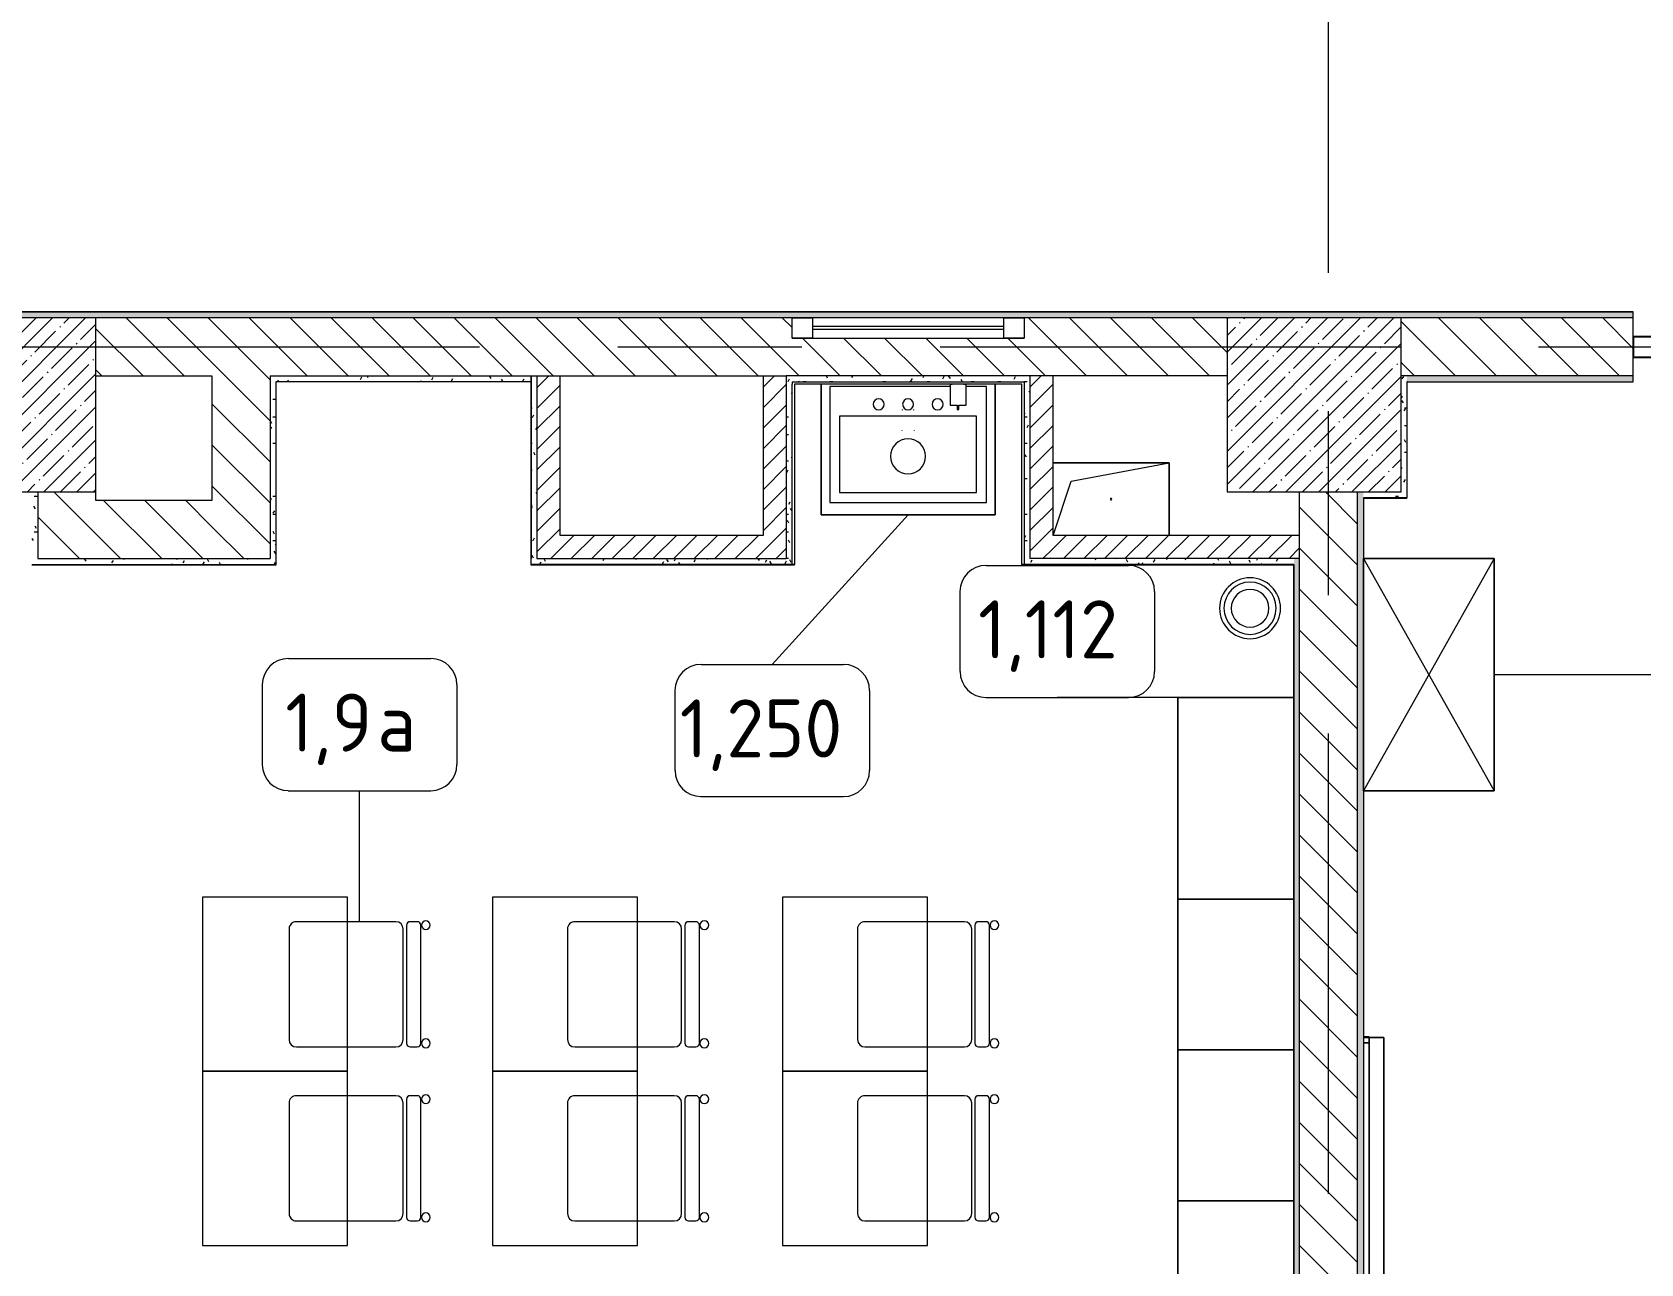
# Model space of a CAD drawing. Header units: millimetres. Extents: x -2766 to 205613, y -8553 to 29000.
# Drawn here: x 8040 to 13586, y 4639 to 8885 of the extents above; entities that cross this region are included whole.
import ezdxf

# ---------------------------------------------------------------- set-up
doc = ezdxf.new("R2010")
doc.units = ezdxf.units.MM
doc.linetypes.add('Осевая', pattern=[3175, 635, -476.25, 1587.5, -476.25])
for name, color, linetype, lineweight in [('0-1', 7, 'Continuous', 9), ('A-GENM', 7, 'Continuous', 9), ('A-GLAZ', 7, 'Continuous', 9), ('A-GLAZ-1', 7, 'Continuous', 13), ('A-GLAZ-CWMG', 7, 'Continuous', 9), ('A-GLAZ-CWMG-1', 7, 'Continuous', 25), ('A-WALL', 7, 'Continuous', 9), ('I-FURN', 7, 'Continuous', 9), ('I-FURN-IDEN', 7, 'Continuous', 9), ('I-WALL', 7, 'Continuous', 9), ('P-SANR-FIXT', 7, 'Continuous', 9), ('P-SANR-FIXT-2', 7, 'Continuous', 13), ('S-COLS', 7, 'Continuous', 9), ('Оси-2', 7, 'Осевая', 9)]:
    doc.layers.add(name, color=color, linetype=linetype, lineweight=lineweight)
for name, color, linetype, lineweight, true_color in [('A-WALL-1', 9, 'Continuous', 9, 0x808080), ('A-WALL-FNSH-1', 9, 'Continuous', 9, 0x808080), ('I-FURN-1', 9, 'Continuous', 9, 0x808080), ('P-SANR-FIXT-1', 9, 'Continuous', 13, 0x808080)]:
    doc.layers.add(name, color=color, linetype=linetype, lineweight=lineweight, true_color=true_color)
doc.styles.add('GOST Common', font='GOST_Common.ttf', dxfattribs={"height": 200})
pattern_1 = [(135, (0, 0), (-70.7107, -70.7107), [])]
pattern_2 = [(45, (0, 0), (-35.35534, 35.35534), [])]
pattern_3 = [(0, (0, 0), (121.92, 30.48), [10.058, -81.382, 10.058, -81.382, -487.68]), (0, (0, 0), (121.92, 30.48), [-182.88, 10.058, -172.822, 10.058, -81.382, -213.36]), (0, (0, 0), (121.92, 30.48), [-457.2, 10.058, -50.902, 10.058, -142.342]), (120, (45.72, 15.24), (-87.356454, 90.345817), [10.058, -81.382, 10.058, -81.382, -487.68]), (120, (45.72, 15.24), (-87.356454, 90.345817), [-182.88, 10.058, -172.822, 10.058, -81.382, -213.36]), (120, (45.72, 15.24), (-87.356454, 90.345817), [-457.2, 10.058, -50.902, 10.058, -142.342]), (240, (60.96, 76.2), (-34.563546, -120.825817), [10.058, -81.382, 10.058, -81.382, -487.68]), (240, (60.96, 76.2), (-34.563546, -120.825817), [-182.88, 10.058, -172.822, 10.058, -81.382, -213.36]), (240, (60.96, 76.2), (-34.563546, -120.825817), [-457.2, 10.058, -50.902, 10.058, -142.342])]

# ---------------------------------------------------------------- blocks, each defined once
blk = doc.blocks.new('BSC_Колонна _Прямоугольная - 600х600-V59-План расстановки мебели и оборудования 2 этажа в осях 1-12')
at = {"layer": 'S-COLS'}
h = blk.add_hatch(dxfattribs=at)
h.set_pattern_fill('FP_69', color=256, style=0, pattern_type=2)
h.set_pattern_definition([(45, (-7960, -7600), (-57.0246, 57.0246), []), (45, (-7902.975, -7600), (-57.0246, 57.0246), [100.806, -20.161, 3.353, -16.808])])
h.paths.add_polyline_path([(-300, -300), (300, -300), (300, 300), (-300, 300)])
for p, q in [((300, 300), (-300, 300)), ((-300, 300), (-300, -300)), ((300, -300), (300, 300)), ((-300, -300), (300, -300))]:
    blk.add_line(p, q, dxfattribs=at)
blk = doc.blocks.new('GM_Отверстие прямоугольное _в плите_ - Отверстие-V65-План расстановки мебели и оборудования 2 этажа в осях 1-12')
at = {"layer": 'A-GENM'}
for p, q in [((-200, 125), (200, 125)), ((200, 125), (-200, 125)), ((-137.5, 62.5), (200, 125)), ((200, 125), (200, -125)), ((200, -125), (200, 125)), ((-200, -125), (-137.5, 62.5))]:
    blk.add_line(p, q, dxfattribs=at)
for start, end in [(360, 180), (180, 360)]:
    blk.add_arc((0, 0), 2.5, start, end, dxfattribs=at)
blk = doc.blocks.new('BSC_Колонна _Прямоугольная - 600х600-20441433-План расстановки мебели и оборудования 2 этажа в осях 1-12')
at = {"layer": 'S-COLS'}
h = blk.add_hatch(dxfattribs=at)
h.set_pattern_fill('FP_74', color=256, style=0, pattern_type=2)
h.set_pattern_definition([(45, (-12460, -7600), (-57.02463, 57.02463), []), (45, (-12402.975, -7600), (-57.02463, 57.02463), [100.806, -20.161, 3.353, -16.808])])
h.paths.add_polyline_path([(-300, -300), (300, -300), (300, 300), (-300, 300), (-300, -83.2)])
for p, q in [((300, 300), (-300, 300)), ((-300, 300), (-300, -300)), ((300, -300), (300, 300)), ((-300, -300), (300, -300))]:
    blk.add_line(p, q, dxfattribs=at)
blk = doc.blocks.new('120_Окно_СКБ_1Ст - 120_Окно_СКБ_1Ст 400х800 EI30-24230873-План расстановки мебели и оборудования 2 этажа в осях 1-12')
at = {"layer": 'A-GLAZ'}
for p, q in [((400, 100), (-400, 100)), ((330, 70), (-330, 70)), ((330, 60), (-330, 60)), ((-400, 30), (400, 30))]:
    blk.add_line(p, q, dxfattribs=at)
at = {"layer": 'A-GLAZ-1'}
for p, q in [((-400, 30), (-400, 100)), ((-400, 100), (-330, 100)), ((-330, 100), (-330, 30)), ((330, 30), (330, 100)), ((330, 100), (400, 100)), ((400, 100), (400, 30)), ((-330, 30), (-400, 30)), ((400, 30), (330, 30))]:
    blk.add_line(p, q, dxfattribs=at)
blk = doc.blocks.new('Стол базовый прямоугольный - 1_7а-25476368-План расстановки мебели и оборудования 2 этажа в осях 1-12')
at = {"layer": 'I-FURN-1'}
for p, q in [((250, 300), (-250, 300)), ((-250, 300), (-250, -300)), ((250, -300), (250, 300)), ((-250, -300), (250, -300))]:
    blk.add_line(p, q, dxfattribs=at)
blk = doc.blocks.new('Стул Breuer - 1_9а-V92-План расстановки мебели и оборудования 2 этажа в осях 1-12')
at = {"layer": 'I-FURN-1'}
for p, q in [((190.5, 241.3), (-190.5, 241.3)), ((-215.9, 215.9), (-215.9, 40)), ((215.9, 40), (215.9, 215.9)), ((-215.9, 40), (-215.9, -127)), ((215.9, -127), (215.9, 40)), ((203.2, -163.5), (-203.2, -163.5)), ((-190.5, -152.4), (190.5, -152.4)), ((-215.9, -176.2), (-215.9, -200.8)), ((-203.2, -213.5), (203.2, -213.5)), ((215.9, -200.8), (215.9, -176.2))]:
    blk.add_line(p, q, dxfattribs=at)
for centre, radius, start, end in [((-190.5, 215.9), 25.4, 90, 180), ((190.5, 215.9), 25.4, 60, 90), ((190.5, 215.9), 25.4, 0, 60), ((-190.5, -127), 25.4, 180, 270), ((-203.2, -176.2), 12.7, 90, 180), ((190.5, -127), 25.4, 270, 360), ((203.2, -176.2), 12.7, 360, 90), ((-203.5, -230.6), 15.1, 360, 180), ((-203.2, -200.8), 12.7, 180, 270), ((203.7, -230.6), 15.1, 360, 180), ((203.2, -200.8), 12.7, 270, 360), ((-203.5, -230.6), 15.1, 180, 360), ((203.7, -230.6), 15.1, 180, 360)]:
    blk.add_arc(centre, radius, start, end, dxfattribs=at)
blk = doc.blocks.new('Стул Breuer - 1_9а-V93-План расстановки мебели и оборудования 2 этажа в осях 1-12')
at = {"layer": 'I-FURN-1'}
for p, q in [((190.5, 241.3), (-190.5, 241.3)), ((-215.9, 215.9), (-215.9, 40)), ((215.9, 40), (215.9, 215.9)), ((-215.9, 40), (-215.9, -127)), ((215.9, -127), (215.9, 40)), ((203.2, -163.5), (-203.2, -163.5)), ((-190.5, -152.4), (190.5, -152.4)), ((-215.9, -176.2), (-215.9, -200.8)), ((-203.2, -213.5), (203.2, -213.5)), ((215.9, -200.8), (215.9, -176.2))]:
    blk.add_line(p, q, dxfattribs=at)
for centre, radius, start, end in [((-190.5, 215.9), 25.4, 150, 180), ((-190.5, 215.9), 25.4, 90, 150), ((190.5, 215.9), 25.4, 0, 90), ((-190.5, -127), 25.4, 180, 270), ((-203.2, -176.2), 12.7, 90, 180), ((190.5, -127), 25.4, 270, 360), ((203.2, -176.2), 12.7, 360, 90), ((-203.5, -230.6), 15.1, 360, 180), ((-203.2, -200.8), 12.7, 180, 270), ((203.7, -230.6), 15.1, 360, 180), ((203.2, -200.8), 12.7, 270, 360), ((-203.5, -230.6), 15.1, 180, 360), ((203.7, -230.6), 15.1, 180, 360)]:
    blk.add_arc(centre, radius, start, end, dxfattribs=at)
blk = doc.blocks.new('Стул Breuer - 1_9а-V94-План расстановки мебели и оборудования 2 этажа в осях 1-12')
at = {"layer": 'I-FURN-1'}
for p, q in [((190.5, 241.3), (-190.5, 241.3)), ((-215.9, 215.9), (-215.9, 0)), ((215.9, 0), (215.9, 215.9)), ((-215.9, 0), (-215.9, -127)), ((215.9, -127), (215.9, 0)), ((203.2, -163.5), (-203.2, -163.5)), ((-190.5, -152.4), (190.5, -152.4)), ((-215.9, -176.2), (-215.9, -200.8)), ((-203.2, -213.5), (203.2, -213.5)), ((215.9, -200.8), (215.9, -176.2))]:
    blk.add_line(p, q, dxfattribs=at)
for centre, radius, start, end in [((-190.5, 215.9), 25.4, 90, 180), ((190.5, 215.9), 25.4, 45, 90), ((190.5, 215.9), 25.4, 0, 45), ((-190.5, -127), 25.4, 180, 270), ((-203.2, -176.2), 12.7, 90, 180), ((190.5, -127), 25.4, 270, 360), ((203.2, -176.2), 12.7, 360, 90), ((-203.5, -230.6), 15.1, 360, 180), ((-203.2, -200.8), 12.7, 180, 270), ((203.7, -230.6), 15.1, 360, 180), ((203.2, -200.8), 12.7, 270, 360), ((-203.5, -230.6), 15.1, 180, 360), ((203.7, -230.6), 15.1, 180, 360)]:
    blk.add_arc(centre, radius, start, end, dxfattribs=at)
blk = doc.blocks.new('Стул Breuer - 1_9а-25403171-План расстановки мебели и оборудования 2 этажа в осях 1-12')
at = {"layer": 'I-FURN-1'}
for p, q in [((190.5, 241.3), (-190.5, 241.3)), ((-215.9, 215.9), (-215.9, 0)), ((215.9, 0), (215.9, 215.9)), ((-215.9, 0), (-215.9, -127)), ((215.9, -127), (215.9, 0)), ((203.2, -163.5), (-203.2, -163.5)), ((-190.5, -152.4), (190.5, -152.4)), ((-215.9, -176.2), (-215.9, -200.8)), ((-203.2, -213.5), (203.2, -213.5)), ((215.9, -200.8), (215.9, -176.2))]:
    blk.add_line(p, q, dxfattribs=at)
for centre, radius, start, end in [((-190.5, 215.9), 25.4, 90, 180), ((190.5, 215.9), 25.4, 0, 90), ((-190.5, -127), 25.4, 180, 270), ((-203.2, -176.2), 12.7, 90, 180), ((190.5, -127), 25.4, 270, 360), ((203.2, -176.2), 12.7, 360, 90), ((-203.5, -230.6), 15.1, 360, 180), ((-203.2, -200.8), 12.7, 180, 270), ((203.7, -230.6), 15.1, 360, 180), ((203.2, -200.8), 12.7, 270, 360), ((-203.5, -230.6), 15.1, 180, 360), ((203.7, -230.6), 15.1, 180, 360)]:
    blk.add_arc(centre, radius, start, end, dxfattribs=at)
blk = doc.blocks.new('Зеркало обычное - Доска-32858920-План расстановки мебели и оборудования 2 этажа в осях 1-12')
at = {"layer": 'I-FURN'}
h = blk.add_hatch(dxfattribs=at)
h.set_pattern_fill('FP_89', color=256, style=0, pattern_type=2)
h.set_pattern_definition([(45, (50, 50), (-199.9995, 0), [141.421, -141.421]), (45, (100, 50), (-199.9995, 0), [70.711, -212.132]), (45, (50, 100), (-199.9995, 0), [70.711, -212.132])])
h.paths.add_polyline_path([(-2005, 40), (2005, 40), (2005, 60), (-2005, 60)])
at = {"layer": 'I-FURN-1'}
for p, q in [((2025, 60), (-2025, 60)), ((-2025, 60), (-2025, 40)), ((-2025, 40), (-2025, 60)), ((2005, 60), (-2005, 60)), ((-2005, 60), (-2005, 40)), ((-2005, 40), (-2005, 60)), ((2005, 60), (-2005, 60)), ((-2005, 40), (-2005, 60)), ((-2005, 40), (-2005, 60)), ((2005, 40), (2005, 60)), ((2005, 60), (2005, 40)), ((2005, 60), (2005, 40)), ((2005, 40), (2005, 60)), ((2025, 40), (2025, 60)), ((2025, 60), (2025, 40)), ((-2025, 40), (2025, 40)), ((-2005, 40), (-2025, 40)), ((-2005, 40), (2005, 40)), ((2005, 40), (-2005, 40)), ((2005, 40), (-2005, 40)), ((-2005, 40), (2005, 40)), ((2005, 40), (-2005, 40)), ((2025, 40), (2005, 40))]:
    blk.add_line(p, q, dxfattribs=at)
blk = doc.blocks.new('Шкаф параметрический - 1_203-26219914-План расстановки мебели и оборудования 2 этажа в осях 1-12')
at = {"layer": 'I-FURN-1'}
for p, q in [((0, 0), (800, -450)), ((0, -450), (800, 0)), ((800, 0), (0, 0)), ((0, 0), (0, -450)), ((0, -450), (0, 0)), ((0, 0), (800, 0)), ((800, -450), (800, 0)), ((800, 0), (800, -450)), ((0, -450), (800, -450)), ((800, -450), (0, -450))]:
    blk.add_line(p, q, dxfattribs=at)
blk = doc.blocks.new('Мойка кухонная - Раковина Roca Victoria-N Unik 600х460 мм-V131-План расстановки мебели и оборудования 2 этажа в осях 1-12')
at = {"layer": 'P-SANR-FIXT'}
for p, q in [((145, 0), (-270, 0)), ((-270, 0), (-270, -400)), ((270, 0), (200, 0)), ((270, -400), (270, 0)), ((236.1, -102.3), (-236.6, -102.3)), ((-236.6, -102.3), (-236.6, -366.4)), ((236.1, -366.4), (236.1, -102.3)), ((-236.6, -366.4), (236.1, -366.4)), ((-270, -400), (270, -400))]:
    blk.add_line(p, q, dxfattribs=at)
for centre, radius, start, end in [((-101.6, -61.9), 19, 90, 180), ((-101.6, -61.9), 19, 360, 90), ((0, -61.9), 19, 360, 180), ((101.6, -61.9), 19.1, 360, 180), ((-101.6, -61.9), 19, 180, 270), ((-101.6, -61.9), 19.1, 270, 360), ((0, -61.9), 19, 180, 360), ((101.6, -61.9), 19.1, 180, 360), ((0, -241.3), 60.5, 360, 180), ((0, -241.3), 60.5, 180, 360)]:
    blk.add_arc(centre, radius, start, end, dxfattribs=at)
blk = doc.blocks.new('сифон - Для раковины-V146-План расстановки мебели и оборудования 2 этажа в осях 1-12')
at = {"layer": 'P-SANR-FIXT-1'}
blk.add_line((231.1, -40), (231.1, 40), dxfattribs=at)
blk = doc.blocks.new('смеситель для раковины - Default-V147-План расстановки мебели и оборудования 2 этажа в осях 1-12')
at = {"layer": '0-1'}
for p, q in [((-20.3, -17.5), (-20.3, -19.4)), ((20.3, -19.4), (20.3, -17.5))]:
    blk.add_line(p, q, dxfattribs=at)
at = {"layer": '0-1', "flags": 128}
for points in [[(-21, -89.3), (-21, -88.6), (-21, -88.2), (-21, -88), (-21, -88)], [(21, -88.3), (21, -88.3), (21, -88.5), (21, -88.9), (21, -89.1)]]:
    blk.add_lwpolyline(points, dxfattribs=at)
blk = doc.blocks.new('мусорная корзина - Round_ Metal-30590745-План расстановки мебели и оборудования 2 этажа в осях 1-12')
at = {"layer": 'P-SANR-FIXT-1'}
for radius, start, end in [(105, 0, 180), (90, 360, 180), (65, 0, 180), (105, 180, 360), (90, 180, 360), (65, 180, 360)]:
    blk.add_arc((0, 0), radius, start, end, dxfattribs=at)
blk = doc.blocks.new('TOY_Диспансер мыло - Дозатор Elegance new 11654 019001 хром-30769669-План расстановки мебели и оборудования 2 этажа в осях 1-12')
at = {"layer": 'A-GENM'}
for p, q in [((97.5, 89.2), (97.5, 21.5)), ((122.2, 91.2), (99.5, 91.2)), ((127.9, 106.1), (122.2, 106.1)), ((122.2, 106.1), (122.2, 91.2)), ((127.9, 91.2), (127.9, 106.1)), ((150.5, 91.2), (127.9, 91.2)), ((152.5, 21.5), (152.5, 89.2)), ((99.5, 19.5), (105, 19.5)), ((105, 19.5), (105, 18)), ((145, 18), (145, 19.5)), ((145, 19.5), (150.5, 19.5))]:
    blk.add_line(p, q, dxfattribs=at)
for centre, start, end in [((99.5, 89.2), 90, 180), ((150.5, 89.2), 360, 90), ((99.5, 21.5), 180, 270), ((150.5, 21.5), 270, 0)]:
    blk.add_arc(centre, 2, start, end, dxfattribs=at)
blk = doc.blocks.new('шкаф 1_112 - шкаф 1_112-31117176-План расстановки мебели и оборудования 2 этажа в осях 1-12')
at = {"layer": 'I-FURN-1'}
for p, q in [((-400, 6070), (-400, 0)), ((0, 6070), (-400, 6070)), ((0, 6070), (-400, 6070)), ((-400, 6070), (-400, 5375)), ((-400, 5375), (-400, 6070)), ((-400, 6070), (0, 6070)), ((0, 0), (0, 6070)), ((0, 5375), (0, 6070)), ((0, 6070), (0, 5375)), ((-400, 5375), (0, 5375)), ((0, 5375), (-400, 5375)), ((-400, 5375), (-400, 4855)), ((-400, 4855), (-400, 5375)), ((-400, 5375), (0, 5375)), ((-400, 5375), (0, 5375)), ((0, 5375), (-400, 5375)), ((0, 4855), (0, 5375)), ((0, 5375), (0, 4855)), ((-400, 4855), (0, 4855)), ((-400, 4855), (0, 4855)), ((0, 4855), (-400, 4855)), ((0, 4855), (-400, 4855)), ((-400, 4855), (-400, 4335)), ((-400, 4335), (-400, 4855)), ((-400, 4855), (0, 4855)), ((0, 4335), (0, 4855)), ((0, 4855), (0, 4335)), ((-400, 4335), (0, 4335)), ((0, 4335), (-400, 4335)), ((-400, 4335), (-400, 3815)), ((-400, 3815), (-400, 4335)), ((-400, 4335), (0, 4335)), ((-400, 4335), (0, 4335)), ((0, 4335), (-400, 4335)), ((0, 3815), (0, 4335)), ((0, 4335), (0, 3815))]:
    blk.add_line(p, q, dxfattribs=at)
blk = doc.blocks.new('Прямоугольный импост - 50 x 70 мм-31701779-План расстановки мебели и оборудования 2 этажа в осях 1-12')
at = {"layer": 'A-GLAZ-CWMG-1'}
for p, q in [((0, 35), (-70, 35)), ((-70, 35), (-70, -35)), ((0, -35), (0, 35)), ((-70, -35), (0, -35))]:
    blk.add_line(p, q, dxfattribs=at)
blk = doc.blocks.new('Марка_Мебель - В прямоуг_Balcon_Марка-25523697-План расстановки мебели и оборудования 2 этажа в осях 1-12')
at = {"layer": 'I-FURN-IDEN'}
for p, q in [((-2.455, 2.278), (2.455, 2.278)), ((-3.355, 1.378), (-3.355, -1.384)), ((3.355, 1.378), (3.355, -1.378)), ((-2.461, -2.278), (2.455, -2.278))]:
    blk.add_line(p, q, dxfattribs=at)
for centre, radius, start, end in [((-2.455, 1.378), 0.9, 90, 180), ((2.455, 1.378), 0.9, 0, 90), ((-2.461, -1.384), 0.893, 180, 270), ((2.455, -1.378), 0.9, 270, 0)]:
    blk.add_arc(centre, radius, start, end, dxfattribs=at)

msp = doc.modelspace()

# ---------------------------------------------------------------- hatches: boundary and pattern name
at = {"layer": 'I-WALL'}
h = msp.add_hatch(dxfattribs=at)
h.set_pattern_fill('FP_87', color=256, style=0, pattern_type=2)
h.set_pattern_definition(pattern_3)
h.paths.add_polyline_path([(20010, 7900), (20010, 7920), (14999.9, 7920), (14999.9, 7900), (19760, 7900)])
h.paths.add_polyline_path([(13405.6, 7900), (13559.9, 7900), (13559.9, 7920), (6530, 7920), (6530, 7900), (12760, 7900)])
h.paths.add_polyline_path([(4030, 7900), (4030, 7920), (3285, 7920), (3285, 7908), (3340, 7908), (3340, 7900), (3730, 7900)])
h.paths.add_polyline_path([(1830, 7900), (1830, 7908), (1885, 7908), (1885, 7920), (1270, 7920), (1270, 7900), (1455.3, 7900)])
h = msp.add_hatch(dxfattribs=at)
h.set_pattern_fill('FP_11', color=256, style=0, pattern_type=2)
h.set_pattern_definition(pattern_1)
h.paths.add_polyline_path([(16660, 7700), (16660, 7900), (14999.9, 7900), (14999.9, 7700), (16160, 7700)])
h.paths.add_polyline_path([(13405.6, 7700), (13559.9, 7700), (13559.9, 7900), (12760, 7900), (12760, 7700), (12780, 7700)])
h.paths.add_polyline_path([(12160, 7700), (12160, 7900), (11460, 7900), (11460, 7830), (10660, 7830), (10660, 7900), (8260, 7900), (8260, 7700), (12077.8, 7700)])
h.paths.add_polyline_path([(7660, 7700), (7660, 7900), (6530, 7900), (6530, 7700), (7640, 7700)])
h.paths.add_polyline_path([(3730, 7700), (4030, 7700), (4030, 7900), (3730, 7900)])
h = msp.add_hatch(dxfattribs=at)
h.set_pattern_fill('FP_11', color=256, style=0, pattern_type=2)
h.set_pattern_definition(pattern_1)
h.paths.add_polyline_path([(8660, 7070), (8860, 7070), (8860, 7700), (8660, 7700), (8660, 7270)])
h = msp.add_hatch(dxfattribs=at)
h.set_pattern_fill('FP_87', color=256, style=0, pattern_type=2)
h.set_pattern_definition(pattern_3)
h.paths.add_polyline_path([(9759, 7680), (9760, 7680), (9760, 7700), (8860, 7700), (8860, 7680), (9422.2, 7680)])
h = msp.add_hatch(dxfattribs=at)
h.set_pattern_fill('FP_87', color=256, style=0, pattern_type=2)
h.set_pattern_definition(pattern_3)
h.paths.add_polyline_path([(8880, 7070), (8880, 7680), (8860, 7680), (8860, 7070)])
h = msp.add_hatch(dxfattribs=at)
h.set_pattern_fill('FP_87', color=256, style=0, pattern_type=2)
h.set_pattern_definition(pattern_3)
h.paths.add_polyline_path([(9760, 7070), (9780, 7070), (9780, 7700), (9760, 7700), (9760, 7679)])
h = msp.add_hatch(dxfattribs=at)
h.set_pattern_fill('FP_39', color=256, style=0, pattern_type=2)
h.set_pattern_definition(pattern_2)
h.paths.add_polyline_path([(9860, 7070), (9860, 7700), (9780, 7700), (9780, 7070)])
h = msp.add_hatch(dxfattribs=at)
h.set_pattern_fill('FP_39', color=256, style=0, pattern_type=2)
h.set_pattern_definition(pattern_2)
h.paths.add_polyline_path([(10640, 7150), (10640, 7700), (10560, 7700), (10560, 7150)])
h = msp.add_hatch(dxfattribs=at)
h.set_pattern_fill('FP_87', color=256, style=0, pattern_type=2)
h.set_pattern_definition(pattern_3)
h.paths.add_polyline_path([(11460, 7680), (11460, 7700), (10640, 7700), (10640, 7680), (11413.9, 7680)])
h = msp.add_hatch(dxfattribs=at)
h.set_pattern_fill('FP_87', color=256, style=0, pattern_type=2)
h.set_pattern_definition(pattern_3)
h.paths.add_polyline_path([(10660, 7050), (10660, 7680), (10640, 7680), (10640, 7050)])
h = msp.add_hatch(dxfattribs=at)
h.set_pattern_fill('FP_87', color=256, style=0, pattern_type=2)
h.set_pattern_definition(pattern_3)
h.paths.add_polyline_path([(11460, 7070), (11480, 7070), (11480, 7700), (11460, 7700), (11460, 7516.8)])
h = msp.add_hatch(dxfattribs=at)
h.set_pattern_fill('FP_39', color=256, style=0, pattern_type=2)
h.set_pattern_definition(pattern_2)
h.paths.add_polyline_path([(11560, 7070), (11560, 7700), (11480, 7700), (11480, 7070)])
h = msp.add_hatch(dxfattribs=at)
h.set_pattern_fill('FP_87', color=256, style=0, pattern_type=2)
h.set_pattern_definition(pattern_3)
h.paths.add_polyline_path([(12780, 7300), (12780, 7700), (12760, 7700), (12760, 7300)])
h = msp.add_hatch(dxfattribs=at)
h.set_pattern_fill('FP_87', color=256, style=0, pattern_type=2)
h.set_pattern_definition(pattern_3)
h.paths.add_polyline_path([(16080, 7680), (16080, 7700), (14999.9, 7700), (14999.9, 7680), (16061.2, 7680)])
h.paths.add_polyline_path([(13559.9, 7680), (13559.9, 7700), (12780, 7700), (12780, 7680), (13405.6, 7680)])
h = msp.add_hatch(dxfattribs=at)
h.set_pattern_fill('FP_87', color=256, style=0, pattern_type=2)
h.set_pattern_definition(pattern_3)
h.paths.add_polyline_path([(8039, 7280), (8040, 7280), (8040, 7300), (7640, 7300), (7640, 7280), (7660, 7280)])
h = msp.add_hatch(dxfattribs=at)
h.set_pattern_fill('FP_87', color=256, style=0, pattern_type=2)
h.set_pattern_definition(pattern_3)
h.paths.add_polyline_path([(8040, 7070), (8060, 7070), (8060, 7300), (8040, 7300), (8040, 7279)])
h = msp.add_hatch(dxfattribs=at)
h.set_pattern_fill('FP_11', color=256, style=0, pattern_type=2)
h.set_pattern_definition(pattern_1)
h.paths.add_polyline_path([(8260, 7070), (8260, 7300), (8060, 7300), (8060, 7070)])
h = msp.add_hatch(dxfattribs=at)
h.set_pattern_fill('FP_11', color=256, style=0, pattern_type=2)
h.set_pattern_definition(pattern_1)
h.paths.add_polyline_path([(8660, 7070), (8660, 7270), (8260, 7270), (8260, 7070)])
h = msp.add_hatch(dxfattribs=at)
h.set_pattern_fill('FP_11', color=256, style=0, pattern_type=2)
h.set_pattern_definition(pattern_1)
h.paths.add_polyline_path([(12410, 500), (12610, 500), (12610, 7300), (12410, 7300), (12410, 1238.1)])
h = msp.add_hatch(dxfattribs=at)
h.set_pattern_fill('FP_87', color=256, style=0, pattern_type=2)
h.set_pattern_definition(pattern_3)
h.paths.add_polyline_path([(12610, 500), (12630, 500), (12630, 7300), (12610, 7300), (12610, 1238.1)])
h = msp.add_hatch(dxfattribs=at)
h.set_pattern_fill('FP_87', color=256, style=0, pattern_type=2)
h.set_pattern_definition(pattern_3)
h.paths.add_polyline_path([(12781, 7280), (12780, 7300), (12630, 7300), (12630, 7280), (12780, 7280)])
h = msp.add_hatch(dxfattribs=at)
h.set_pattern_fill('FP_39', color=256, style=0, pattern_type=2)
h.set_pattern_definition(pattern_2)
h.paths.add_polyline_path([(10640, 7070), (10640, 7150), (9860, 7150), (9860, 7070)])
h = msp.add_hatch(dxfattribs=at)
h.set_pattern_fill('FP_39', color=256, style=0, pattern_type=2)
h.set_pattern_definition(pattern_2)
h.paths.add_polyline_path([(12390, 7070), (12410, 7070), (12410, 7150), (11560, 7150), (11560, 7070), (12077.8, 7070)])
h = msp.add_hatch(dxfattribs=at)
h.set_pattern_fill('FP_87', color=256, style=0, pattern_type=2)
h.set_pattern_definition(pattern_3)
h.paths.add_polyline_path([(8880, 7050), (8880, 7070), (8040, 7070), (8040, 7050)])
h = msp.add_hatch(dxfattribs=at)
h.set_pattern_fill('FP_87', color=256, style=0, pattern_type=2)
h.set_pattern_definition(pattern_3)
h.paths.add_polyline_path([(10640, 7050), (10640, 7070), (9760, 7070), (9760, 7050)])
h = msp.add_hatch(dxfattribs=at)
h.set_pattern_fill('FP_87', color=256, style=0, pattern_type=2)
h.set_pattern_definition(pattern_3)
h.paths.add_polyline_path([(12390, 7050), (12390, 7070), (11460, 7070), (11460, 7050), (12389, 7050)])
h = msp.add_hatch(dxfattribs=at)
h.set_pattern_fill('FP_87', color=256, style=0, pattern_type=2)
h.set_pattern_definition(pattern_3)
h.paths.add_polyline_path([(12390, 500), (12410, 500), (12410, 7070), (12390, 7070), (12390, 520)])

# ---------------------------------------------------------------- linework, layer by layer
at = {"layer": 'A-WALL'}
for p, q in [((10660, 7900), (8260, 7900)), ((12160, 7900), (11460, 7900)), ((13559.9, 7900), (12760, 7900)), ((8860, 7700), (9760, 7700)), ((8860, 7700), (8860, 7070)), ((9759, 7680), (8880, 7680)), ((12160, 7700), (10640, 7700)), ((10640, 7700), (10640, 7070)), ((13559.9, 7700), (12760, 7700)), ((12780, 7680), (12780, 7300)), ((12781, 7679), (12780, 7679)), ((12410, 500), (12410, 7300)), ((12781, 7280), (12630, 7280)), ((12630, 7280), (12630, 520)), ((12781, 7300), (12780, 7300)), ((12390, 7050), (11460, 7050)), ((12410, 7070), (11480, 7070)), ((12390, 7050), (12390, 521.2))]:
    msp.add_line(p, q, dxfattribs=at)
at = {"layer": 'A-WALL-1'}
for p, q in [((13559.9, 7920), (6530, 7920)), ((13559.9, 7680), (13559.9, 7920)), ((8260, 7700), (8660, 7700)), ((8660, 7700), (8660, 7270)), ((8880, 7679), (8880, 7680)), ((9760, 7700), (10640, 7700)), ((9760, 7700), (9760, 7070)), ((9760, 7680), (9760, 7700)), ((9780, 7700), (9780, 7070)), ((9860, 7150), (9860, 7700)), ((10560, 7700), (10560, 7150)), ((10660, 7680), (11460, 7680)), ((10660, 7050), (10660, 7672)), ((11460, 7680), (11460, 7050)), ((11480, 7700), (11480, 7070)), ((11560, 7150), (11560, 7700)), ((12780, 7680), (13559.9, 7680)), ((8060, 7300), (8060, 7070)), ((8260, 7270), (8260, 7300)), ((8660, 7270), (8260, 7270)), ((12610, 500), (12610, 7300)), ((12781, 7280), (12781, 7300)), ((10560, 7150), (9860, 7150)), ((12410, 7150), (11560, 7150)), ((8040, 7050), (8880, 7050)), ((8060, 7070), (8860, 7070)), ((9780, 7070), (10640, 7070))]:
    msp.add_line(p, q, dxfattribs=at)
at = {"layer": 'A-WALL-FNSH-1'}
for p, q in [((13559.9, 7921), (6530, 7921)), ((13559.9, 7920), (13559.9, 7921)), ((8880, 7679), (8880, 7050)), ((9760, 7679), (8880, 7679)), ((8881, 7049), (8881, 7679)), ((9759, 7680), (9759, 7049)), ((9760, 7680), (9759, 7680)), ((9760, 7050), (9760, 7680)), ((12781, 7679), (13559.9, 7679)), ((12781, 7300), (12781, 7679)), ((13559.9, 7679), (13559.9, 7680)), ((12631, 7279), (12780, 7279)), ((12631, 521), (12631, 7279)), ((12780, 7279), (12780, 7280)), ((8039, 7049), (8881, 7049)), ((9759, 7049), (10668, 7049)), ((10668, 7050), (9760, 7050)), ((10668, 7049), (10668, 7050)), ((11459, 7050), (11452, 7050)), ((11452, 7050), (11452, 7049)), ((11452, 7049), (12389, 7049)), ((12389, 7049), (12389, 521.2))]:
    msp.add_line(p, q, dxfattribs=at)
at = {"layer": 'I-FURN-1'}
for p, q in [((10760, 7672), (10760, 7220.5)), ((10760, 7220.5), (10760, 7672)), ((11360, 7220.5), (11360, 7672)), ((11360, 7672), (11360, 7220.5)), ((10760, 7220.5), (11360, 7220.5)), ((11360, 7220.5), (10760, 7220.5)), ((12650, 5419.5), (12630, 5419.5)), ((12630, 5419.5), (12650, 5419.5)), ((12699.9, 5419.5), (12650, 5419.5)), ((12650, 5419.5), (12699.9, 5419.5)), ((12699.9, 1369.5), (12699.9, 5419.5)), ((12699.9, 5419.5), (12699.9, 1369.5))]:
    msp.add_line(p, q, dxfattribs=at)
at = {"layer": 'I-FURN-IDEN'}
for p, q in [((11060, 7220.5), (10591.8, 6705.3)), ((13080.4, 6670), (13642, 6670)), ((12190, 6591.2), (11574.4, 6591.2)), ((9168.9, 5821.3), (9168.9, 6270))]:
    msp.add_line(p, q, dxfattribs=at)
at = {"layer": 'I-WALL'}
for p, q in [((10660, 7680), (10660, 7672)), ((10660, 7050), (10660, 7672)), ((10668, 7672), (10668, 7050)), ((11452, 7672), (10668, 7672)), ((11452, 7050), (11452, 7672)), ((11459, 7050), (11460, 7050))]:
    msp.add_line(p, q, dxfattribs=at)
at = {"layer": 'Оси-2'}
for p, q in [((12510, 593.7), (12510, 24898.1)), ((534, 7800), (35990, 7800))]:
    msp.add_line(p, q, dxfattribs=at)

# ---------------------------------------------------------------- block references
at = {"layer": 'A-GENM'}
msp.add_blockref('GM_Отверстие прямоугольное _в плите_ - Отверстие-V65-План расстановки мебели и оборудования 2 этажа в осях 1-12', (11760, 7275), dxfattribs=at)
at = {"layer": 'A-GLAZ'}
msp.add_blockref('120_Окно_СКБ_1Ст - 120_Окно_СКБ_1Ст 400х800 EI30-24230873-План расстановки мебели и оборудования 2 этажа в осях 1-12', (11060, 7800), dxfattribs=at)
at = {"layer": 'A-GLAZ-CWMG', "rotation": 180}
msp.add_blockref('Прямоугольный импост - 50 x 70 мм-31701779-План расстановки мебели и оборудования 2 этажа в осях 1-12', (13559.9, 7800), dxfattribs=at)
at = {"layer": 'I-FURN-1'}
for name, p, rotation in [('Шкаф параметрический - 1_203-26219914-План расстановки мебели и оборудования 2 этажа в осях 1-12', (13080.4, 7070), 269.9999999999999), ('Стул Breuer - 1_9а-V92-План расстановки мебели и оборудования 2 этажа в осях 1-12', (9166.9, 5602.5), 89.99999999999959), ('Стул Breuer - 1_9а-V94-План расстановки мебели и оборудования 2 этажа в осях 1-12', (10126.9, 5602.5), 89.99999999999959), ('Стул Breuer - 1_9а-25403171-План расстановки мебели и оборудования 2 этажа в осях 1-12', (11126.9, 5602.5), 89.99999999999959), ('Зеркало обычное - Доска-32858920-План расстановки мебели и оборудования 2 этажа в осях 1-12', (12690, 3396), 89.9999999999998), ('Стул Breuer - 1_9а-V93-План расстановки мебели и оборудования 2 этажа в осях 1-12', (9166.9, 5002.5), 89.99999999999959), ('Стул Breuer - 1_9а-25403171-План расстановки мебели и оборудования 2 этажа в осях 1-12', (10126.9, 5002.5), 89.99999999999959), ('Стул Breuer - 1_9а-25403171-План расстановки мебели и оборудования 2 этажа в осях 1-12', (11126.9, 5002.5), 89.99999999999959)]:
    msp.add_blockref(name, p, dxfattribs=dict(at, rotation=rotation))
for name, p in [('шкаф 1_112 - шкаф 1_112-31117176-План расстановки мебели и оборудования 2 этажа в осях 1-12', (12390, 521.2)), ('Стол базовый прямоугольный - 1_7а-25476368-План расстановки мебели и оборудования 2 этажа в осях 1-12', (8876.9, 5602.5)), ('Стол базовый прямоугольный - 1_7а-25476368-План расстановки мебели и оборудования 2 этажа в осях 1-12', (9876.9, 5602.5)), ('Стол базовый прямоугольный - 1_7а-25476368-План расстановки мебели и оборудования 2 этажа в осях 1-12', (10876.9, 5602.5)), ('Стол базовый прямоугольный - 1_7а-25476368-План расстановки мебели и оборудования 2 этажа в осях 1-12', (8876.9, 5002.5)), ('Стол базовый прямоугольный - 1_7а-25476368-План расстановки мебели и оборудования 2 этажа в осях 1-12', (9876.9, 5002.5)), ('Стол базовый прямоугольный - 1_7а-25476368-План расстановки мебели и оборудования 2 этажа в осях 1-12', (10876.9, 5002.5))]:
    msp.add_blockref(name, p, dxfattribs=at)
at = {"layer": 'I-FURN-IDEN', "xscale": 99.99999999999993, "yscale": 99.99999999999993, "zscale": 99.99999999999993}
for p in [(11574.4, 6819), (9168.9, 6497.8), (10591.8, 6477.6)]:
    msp.add_blockref('Марка_Мебель - В прямоуг_Balcon_Марка-25523697-План расстановки мебели и оборудования 2 этажа в осях 1-12', p, dxfattribs=at)
at = {"layer": 'P-SANR-FIXT-1', "rotation": 89.99999999999972}
msp.add_blockref('сифон - Для раковины-V146-План расстановки мебели и оборудования 2 этажа в осях 1-12', (11060, 7440.1), dxfattribs=at)
at = {"layer": 'P-SANR-FIXT-1'}
for name, p in [('смеситель для раковины - Default-V147-План расстановки мебели и оборудования 2 этажа в осях 1-12', (11060, 7601.3)), ('мусорная корзина - Round_ Metal-30590745-План расстановки мебели и оборудования 2 этажа в осях 1-12', (12239, 6899))]:
    msp.add_blockref(name, p, dxfattribs=at)
at = {"layer": 'P-SANR-FIXT-2'}
msp.add_blockref('Мойка кухонная - Раковина Roca Victoria-N Unik 600х460 мм-V131-План расстановки мебели и оборудования 2 этажа в осях 1-12', (11060, 7664), dxfattribs=at)
at = {"layer": 'P-SANR-FIXT-2', "rotation": 180}
msp.add_blockref('TOY_Диспансер мыло - Дозатор Elegance new 11654 019001 хром-30769669-План расстановки мебели и оборудования 2 этажа в осях 1-12', (11357.5, 7690), dxfattribs=at)
at = {"layer": 'S-COLS'}
for name, p in [('BSC_Колонна _Прямоугольная - 600х600-V59-План расстановки мебели и оборудования 2 этажа в осях 1-12', (7960, 7600)), ('BSC_Колонна _Прямоугольная - 600х600-20441433-План расстановки мебели и оборудования 2 этажа в осях 1-12', (12460, 7600))]:
    msp.add_blockref(name, p, dxfattribs=at)

# ---------------------------------------------------------------- texts
at = {"layer": 'I-FURN-IDEN', "char_height": 200, "attachment_point": 1, "style": 'GOST Common'}
for s, insert, width in [('1,112', (11301.4, 6926.1), 625.316), ('1,9', (8912.4, 6604.8), 384.81), ('\\fGOST Common|b0|i0|c204|p34|;а', (9229.9, 6604.8), 200.422), ('1,250', (10272.8, 6584.6), 737.552)]:
    msp.add_mtext(s, dxfattribs=dict(at, insert=insert, width=width))

doc.saveas('drawing.dxf')
